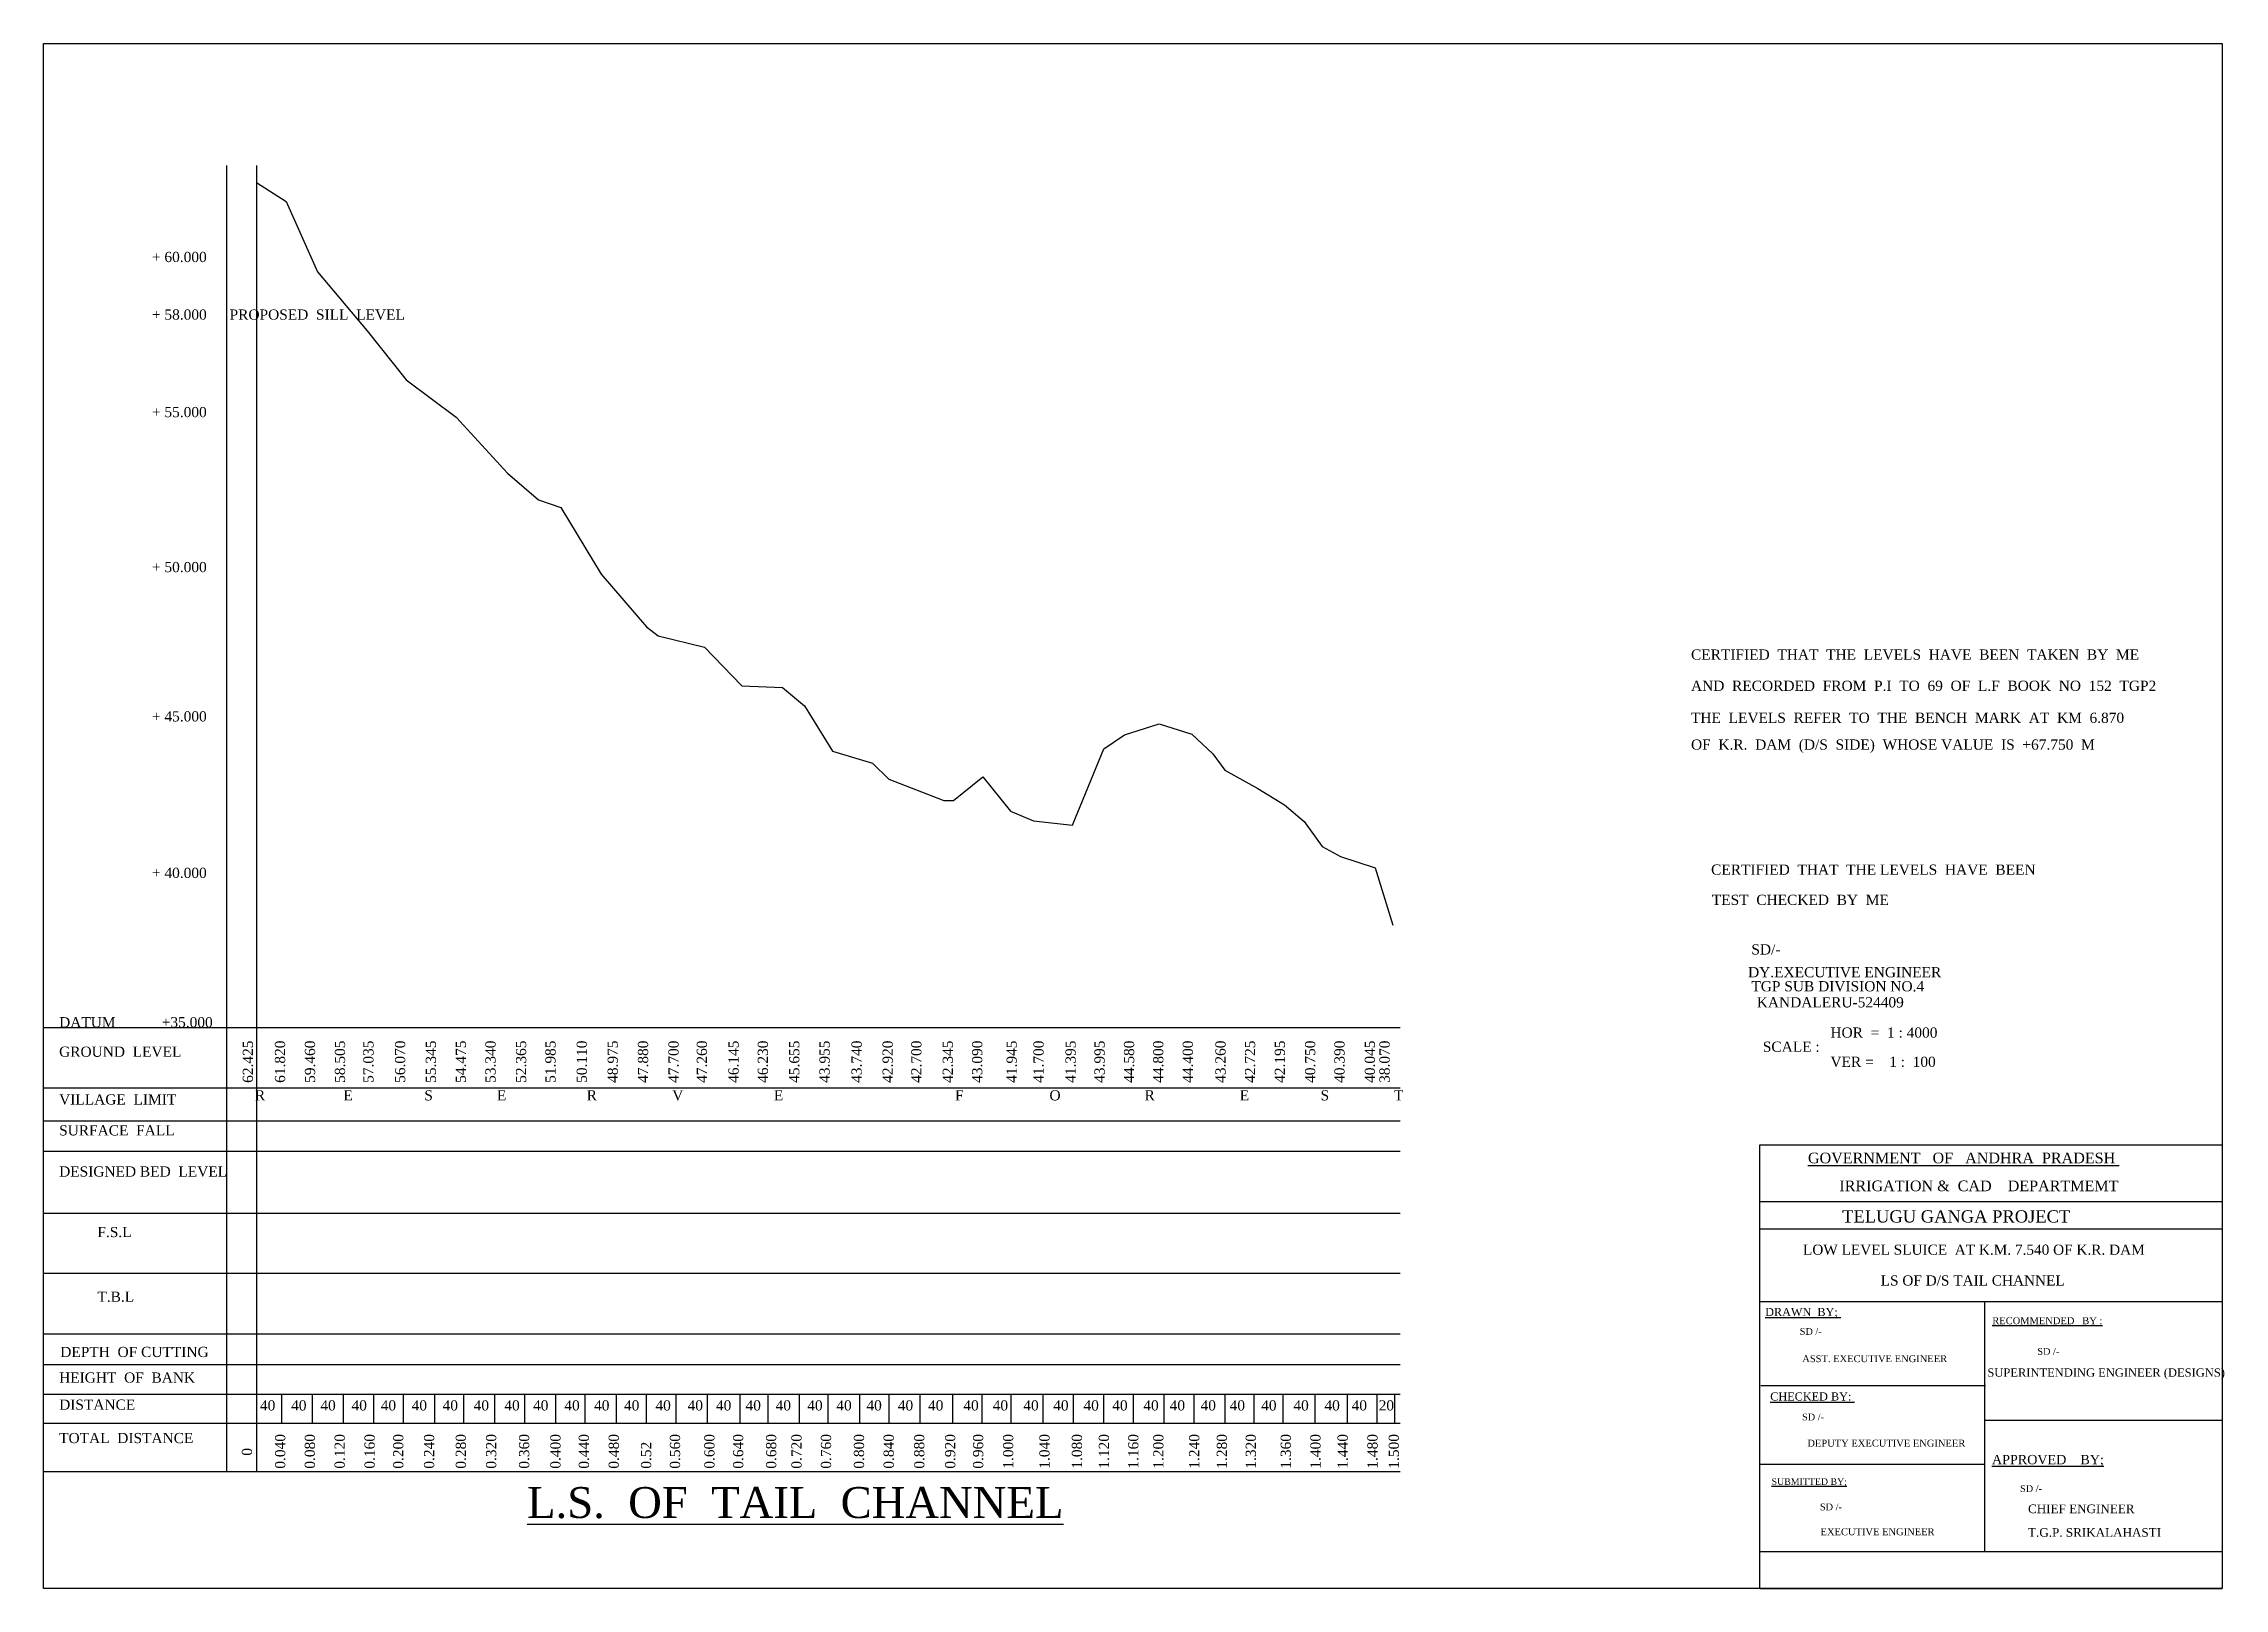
# Model space of a CAD drawing. Header units: millimetres. Extents: x 16 to 722, y 25 to 525.
import ezdxf

# ---------------------------------------------------------------- set-up
doc = ezdxf.new("R2010")
doc.units = ezdxf.units.MM
doc.header["$MEASUREMENT"] = 0
doc.layers.add('DWG. LINE', color=1, linetype='Continuous')
doc.layers.add('TEXT', color=7, linetype='Continuous')
doc.layers.add('TITLE', color=7, linetype='Continuous', lineweight=30)
doc.styles.get("Standard").update_dxf_attribs({"font": 'times.ttf', "height": 3.3})

msp = doc.modelspace()

# ---------------------------------------------------------------- linework, layer by layer
at = {"layer": 'DWG. LINE'}
for points in [[(75.12, 485.72), (75.12, 62.56)], [(84.82, 485.72), (84.82, 62.56)], [(15.87, 206.57), (455.14, 206.57)], [(15.87, 187), (455.14, 187)], [(15.87, 176.33), (455.14, 176.33)], [(15.87, 166.52), (455.14, 166.52)], [(15.87, 146.45), (455.14, 146.45)], [(15.87, 127), (455.14, 127)], [(15.87, 107.33), (455.14, 107.33)], [(15.87, 97.42), (455.14, 97.42)], [(15.87, 87.81), (455.14, 87.81)], [(92.95, 87.81), (92.95, 78.44)], [(102.87, 87.81), (102.87, 78.44)], [(112.86, 87.81), (112.86, 78.44)], [(122.7, 87.81), (122.7, 78.44)], [(132.3, 87.81), (132.3, 78.44)], [(142.45, 87.81), (142.45, 78.44)], [(151.87, 87.81), (151.87, 78.44)], [(161.91, 87.81), (161.91, 78.44)], [(171.63, 87.81), (171.63, 78.44)], [(181.67, 87.81), (181.67, 78.44)], [(191.09, 87.81), (191.09, 78.44)], [(201.3, 87.81), (201.3, 78.44)], [(210.96, 87.81), (210.96, 78.44)], [(220.64, 87.81), (220.64, 78.44)], [(230.77, 87.81), (230.77, 78.44)], [(241.35, 87.81), (241.35, 78.44)], [(250.41, 87.81), (250.41, 78.44)], [(260.5, 87.81), (260.5, 78.44)], [(269.86, 87.81), (269.86, 78.44)], [(280.07, 87.81), (280.07, 78.44)], [(289.61, 87.81), (289.61, 78.44)], [(299.65, 87.81), (299.65, 78.44)], [(310.15, 87.81), (310.15, 78.44)], [(319.7, 87.81), (319.7, 78.44)], [(329.12, 87.81), (329.12, 78.44)], [(339.46, 87.81), (339.46, 78.44)], [(349.25, 87.81), (349.25, 78.44)], [(359.09, 87.81), (359.09, 78.44)], [(368.71, 87.81), (368.71, 78.44)], [(378.6, 87.81), (378.6, 78.44)], [(388.34, 87.81), (388.34, 78.44)], [(398.36, 87.81), (398.36, 78.44)], [(407.8, 87.81), (407.8, 78.44)], [(417.16, 87.81), (417.16, 78.44)], [(427.54, 87.81), (427.54, 78.44)], [(437.99, 87.81), (437.99, 78.44)], [(447.65, 87.81), (447.65, 78.44)], [(453.31, 87.81), (453.31, 78.44)], [(15.87, 78.44), (455.14, 78.44)], [(15.87, 62.78), (455.14, 62.78)]]:
    msp.add_lwpolyline(points, dxfattribs=at)
at = {"layer": 'DWG. LINE', "color": 3, "lineweight": 30}
msp.add_lwpolyline([(84.82, 480.21), (94.36, 473.96), (104.55, 451.22), (120.65, 432.16), (133.31, 416.25), (149.41, 404.12), (166.05, 386.07), (176.15, 377.37), (183.37, 374.9), (196.37, 353.3), (211.09, 336.28), (214.86, 333.38), (229.83, 329.73), (242.01, 317.21), (255.09, 316.58), (262.24, 310.65), (271.37, 296.04), (284.27, 292.11), (289.58, 286.9), (307.33, 280.03), (310.49, 280.01), (319.97, 287.66), (328.94, 276.62), (336.42, 273.4), (349.04, 272.01), (359.17, 296.81), (365.87, 301.33), (377.12, 304.83), (387.73, 301.52), (394.52, 295.17), (398.37, 289.85), (409.07, 283.94), (417.7, 278.62), (424.07, 273.2), (429.9, 265.12), (435.82, 261.9), (447.05, 258.25), (452.73, 239.69)], dxfattribs=at)
at = {"layer": 'TITLE', "lineweight": 30}
for p, q in [((571.64, 168.57), (721.29, 168.57)), ((721.29, 168.57), (721.29, 24.89)), ((571.64, 150.15), (721.29, 150.15)), ((571.64, 141.37), (721.29, 141.37)), ((571.64, 117.79), (721.29, 117.79)), ((571.95, 90.56), (644.73, 90.56)), ((571.64, 65.1), (644.42, 65.1)), ((721.29, 36.77), (571.64, 36.77)), ((571.64, 24.89), (721.29, 24.89))]:
    msp.add_line(p, q, dxfattribs=at)
at = {"layer": 'TITLE'}
msp.add_lwpolyline([(15.87, 525.14), (721.29, 525.14), (721.29, 24.89), (15.87, 24.89)], close=True, dxfattribs=at)
msp.add_lwpolyline([(571.64, 24.89), (571.64, 168.57)], dxfattribs=at)
at = {"layer": 'TITLE', "lineweight": 30}
for points in [[(644.42, 117.79), (644.42, 36.77)], [(644.42, 79.31), (721.29, 79.31)]]:
    msp.add_lwpolyline(points, dxfattribs=at)

# ---------------------------------------------------------------- texts
at = {"layer": 'TEXT'}
for s, p in [('+ 60.000', (50.93, 454.4)), ('+ 58.000', (50.93, 435.75)), ('PROPOSED  SILL  LEVEL', (76.09, 435.75)), ('+ 55.000', (50.93, 404.17)), ('+ 50.000', (50.93, 353.98)), ('CERTIFIED  THAT  THE  LEVELS  HAVE  BEEN  TAKEN  BY  ME', (549.34, 325.65)), ('AND  RECORDED  FROM  P.I  TO  69  OF  L.F  BOOK  NO  152  TGP2', (549.34, 315.54)), ('+ 45.000', (50.93, 305.64)), ('THE  LEVELS  REFER  TO  THE  BENCH  MARK  AT  KM  6.870', (549.34, 305.17)), ('OF  K.R.  DAM  (D/S  SIDE)  WHOSE VALUE  IS  +67.750  M', (549.34, 296.5)), ('+ 40.000', (50.93, 254.96)), ('CERTIFIED  THAT  THE LEVELS  HAVE  BEEN', (555.84, 256)), ('TEST  CHECKED  BY  ME', (556.08, 246.21)), ('SD/-', (568.89, 230.16)), ('DY.EXECUTIVE ENGINEER', (567.81, 222.79)), ('TGP SUB DIVISION NO.4', (568.89, 218.23)), ('KANDALERU-524409', (570.63, 213.03)), ('DATUM            +35.000', (20.89, 206.57)), ('HOR  =  1 : 4000', (594.49, 203.24)), ('GROUND  LEVEL', (20.89, 197.04)), ('SCALE :', (572.59, 198.66)), ('VER =    1 :  100', (594.49, 193.77)), ('VILLAGE  LIMIT', (20.89, 181.58)), ('R', (84.3, 182.91)), ('E', (112.95, 182.91)), ('S', (139.14, 182.91)), ('E', (162.67, 182.91)), ('R', (191.73, 182.91)), ('V', (219.43, 182.91)), ('E', (252.35, 182.91)), ('F', (311.02, 182.91)), ('O', (341.59, 182.91)), ('R', (372.38, 182.91)), ('E', (403.2, 182.91)), ('S', (429.38, 182.91)), ('T', (453.14, 182.91)), ('SURFACE  FALL', (20.89, 171.57)), ('DESIGNED BED  LEVEL', (20.89, 158.24)), ('F.S.L', (33.28, 138.64)), ('T.B.L', (33.28, 117.7)), ('DEPTH  OF CUTTING', (21.26, 99.81)), ('HEIGHT  OF  BANK', (20.89, 91.51)), ('DISTANCE', (20.89, 82.74)), ('40', (85.91, 82.5)), ('40', (96.01, 82.5)), ('40', (105.49, 82.5)), ('40', (115.57, 82.5)), ('40', (125.03, 82.5)), ('40', (135.04, 82.5)), ('40', (145.06, 82.5)), ('40', (155.12, 82.5)), ('40', (165.07, 82.5)), ('40', (174.36, 82.5)), ('40', (184.5, 82.5)), ('40', (194.12, 82.5)), ('40', (203.81, 82.5)), ('40', (213.99, 82.5)), ('40', (224.4, 82.5)), ('40', (233.59, 82.5)), ('40', (243.16, 82.5)), ('40', (252.91, 82.5)), ('40', (263.15, 82.5)), ('40', (272.58, 82.5)), ('40', (282.31, 82.5)), ('40', (292.47, 82.5)), ('40', (302.26, 82.5)), ('40', (313.7, 82.5)), ('40', (323.21, 82.5)), ('40', (333.12, 82.5)), ('40', (342.79, 82.5)), ('40', (352.59, 82.5)), ('40', (361.91, 82.5)), ('40', (371.98, 82.5)), ('40', (380.51, 82.5)), ('40', (390.51, 82.5)), ('40', (399.93, 82.5)), ('40', (410.14, 82.5)), ('40', (420.58, 82.5)), ('40', (430.63, 82.5)), ('40', (439.43, 82.5)), ('20', (448.19, 82.5)), ('TOTAL  DISTANCE', (20.89, 71.93))]:
    msp.add_text(s, height=3.3, dxfattribs=at).set_placement(p)
for s, p in [('62.425', (83.66, 188.59)), ('61.820', (94.07, 188.59)), ('59.460', (103.77, 188.59)), ('58.505', (113.48, 188.59)), ('57.035', (122.68, 188.59)), ('56.070', (132.95, 188.59)), ('55.345', (142.92, 188.59)), ('54.475', (152.61, 188.59)), ('53.340', (162.22, 188.59)), ('52.365', (172.12, 188.59)), ('51.985', (181.64, 188.59)), ('50.110', (191.78, 188.59)), ('48.975', (201.8, 188.59)), ('47.880', (211.62, 188.59)), ('47.700', (221.5, 188.59)), ('47.260', (230.67, 188.59)), ('46.145', (240.92, 188.59)), ('46.230', (250.42, 188.59)), ('45.655', (260.59, 188.59)), ('43.955', (270.4, 188.59)), ('43.740', (280.78, 188.59)), ('42.920', (290.84, 188.59)), ('42.700', (300.12, 188.59)), ('42.345', (310.3, 188.59)), ('43.090', (319.83, 188.59)), ('41.945', (330.99, 188.59)), ('41.700', (339.7, 188.59)), ('41.395', (350.08, 188.59)), ('43.995', (359.45, 188.59)), ('44.580', (369.01, 188.59)), ('44.800', (378.46, 188.59)), ('44.400', (388.03, 188.59)), ('43.260', (398.62, 188.59)), ('42.725', (408.19, 188.59)), ('42.195', (417.84, 188.59)), ('40.750', (427.64, 188.59)), ('40.390', (437.14, 188.59)), ('40.045', (446.99, 188.59)), ('38.070', (451.75, 188.59)), ('0.040', (94.11, 63.65)), ('0.080', (103.73, 63.65)), ('0.120', (113.39, 63.65)), ('0.160', (123.08, 63.65)), ('0.200', (132.35, 63.65)), ('0.240', (142.34, 63.65)), ('0.280', (152.62, 63.65)), ('0.320', (162.43, 63.65)), ('0.360', (173.11, 63.65)), ('0.400', (183.25, 63.65)), ('0.440', (192.47, 63.65)), ('0.480', (202.14, 63.65)), ('0.52', (212.61, 63.65)), ('0.560', (221.97, 63.65)), ('0.600', (233.1, 63.65)), ('0.640', (242.43, 63.65)), ('0.680', (253.11, 63.65)), ('0.720', (261.31, 63.65)), ('0.760', (270.87, 63.65)), ('0.800', (281.55, 63.65)), ('0.840', (291.18, 63.65)), ('0.880', (301.07, 63.65)), ('0.920', (311.08, 63.65)), ('0.960', (320.13, 63.65)), ('1.000', (329.86, 63.65)), ('1.040', (341.61, 63.65)), ('1.080', (352.13, 63.65)), ('1.120', (360.87, 63.65)), ('1.160', (370.37, 63.65)), ('1.200', (378.48, 63.65)), ('1.240', (390.11, 63.65)), ('1.280', (399.05, 63.65)), ('1.320', (408.43, 63.65)), ('1.360', (419.76, 63.65)), ('1.400', (429.36, 63.65)), ('1.440', (438.18, 63.65)), ('1.480', (447.83, 63.65)), ('1.500', (454.74, 63.65)), ('0', (83.35, 67.85))]:
    msp.add_text(s, height=3.3, rotation=90, dxfattribs=at).set_placement(p)
at = {"layer": 'TITLE', "lineweight": 30}
for s, height, p in [('%%UGOVERNMENT   OF   ANDHRA  PRADESH ', 3.4466, (587.21, 162.55)), ('IRRIGATION &  CAD    DEPARTMEMT ', 3.4466, (597.38, 153.51)), ('TELUGU GANGA PROJECT', 3.9648, (598.28, 143.37)), ('  LOW LEVEL SLUICE  AT K.M. 7.540 OF K.R. DAM', 3.2723, (583.13, 132.94)), ('LS OF D/S TAIL CHANNEL', 3.2723, (610.77, 122.97)), ('%%UDRAWN  BY; ', 2.618, (573.35, 113.09)), ('SD /-', 2.193, (584.55, 106.99)), ('%%URECOMMENDED   BY :', 2.2467, (646.91, 110.44)), ('ASST. EXECUTIVE ENGINEER', 2.2499, (585.36, 98.15)), ('SD /-', 2.193, (661.49, 100.53)), ('SUPERINTENDING ENGINEER (DESIGNS)', 2.6807, (645.31, 93.44)), ('%%UCHECKED BY: ', 2.618, (575, 85.73)), ('SD /-', 2.193, (585.3, 79.3)), ('DEPUTY EXECUTIVE ENGINEER', 2.2499, (587.01, 70.79)), ('%%UAPPROVED    BY;', 3.0208, (646.79, 65.09)), ('%%USUBMITTED BY;', 2.1146, (575.43, 58.41)), ('SD /-', 2.193, (655.89, 56.11)), ('SD /-', 2.193, (591.1, 50.17)), ('CHIEF ENGINEER', 2.8048, (658.48, 49.24)), ('EXECUTIVE ENGINEER', 2.2499, (591.28, 42.1)), ('T.G.P. SRIKALAHASTI', 2.8048, (658.48, 41.6))]:
    msp.add_text(s, height=height, dxfattribs=at).set_placement(p)
at = {"layer": 'TITLE'}
msp.add_text('%%UL.S.  OF  TAIL  CHANNEL', height=10, dxfattribs=at).set_placement((172.43, 47.7))

doc.saveas('drawing.dxf')
